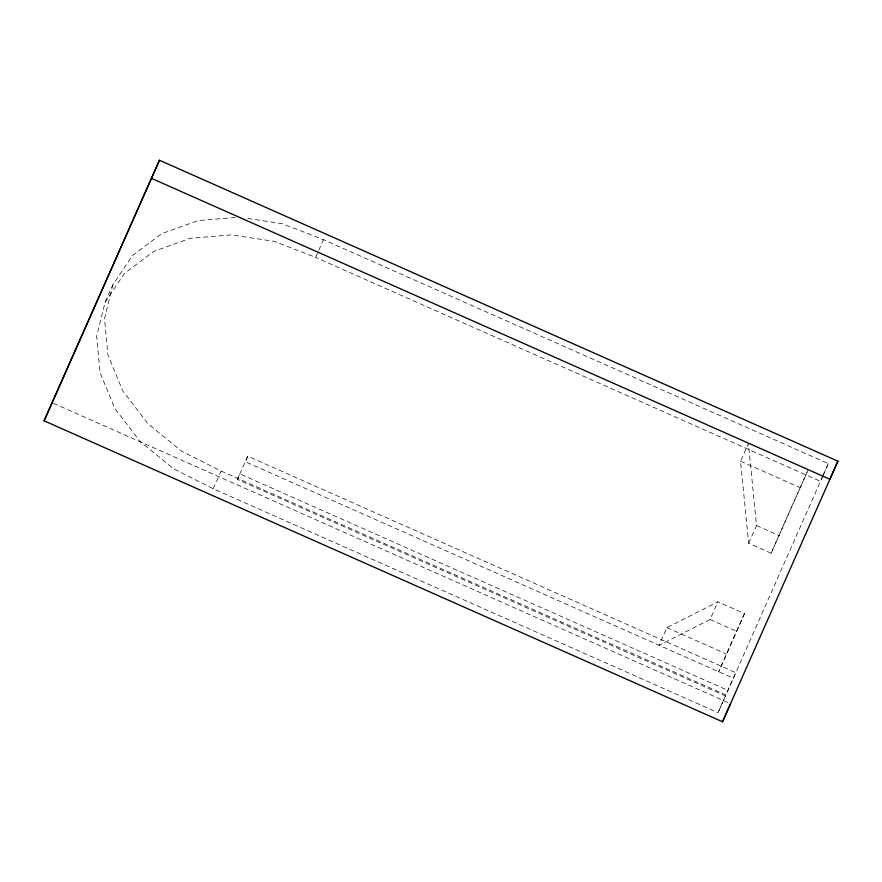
<?xml version="1.0" encoding="UTF-8"?>
<svg xmlns="http://www.w3.org/2000/svg" width="882" height="882" viewBox="0 0 882 882"><rect width="100%" height="100%" fill="white"/><g stroke="black" fill="none" stroke-linecap="round" stroke-linejoin="round"><path stroke-width="0.66" stroke-dasharray="4.41 3.31" d="M235.285 217.49L198.009 220.61L161.472 233.774L132.377 255.67L112.918 284.643L105.035 302.35L96.667 336.251L100.019 372.524L114.825 408.476L139.995 441.397L173.633 468.827L213.224 488.727L718.047 712.667L735.797 672.668L247.71 456.159L237.368 479.444L725.445 695.953L718.047 712.667M112.918 284.643L104.55 318.534L107.902 354.818L122.708 390.759L147.878 423.691L181.516 451.121L221.106 471.021L725.93 694.95L822.189 477.46M237.368 479.444L239.827 473.866L727.915 690.374M247.71 456.159L245.251 461.727L733.328 678.236M744.485 613.585L718.687 671.775L744.485 613.585L717.948 601.811L666.935 627.609L659.052 645.315L710.065 619.517L717.948 601.811M748.653 543.268L756.547 525.562L748.432 443.47L740.538 461.176L748.653 543.268L771.144 553.246L808.066 469.919M771.144 553.246L806.964 472.399M822.741 476.203L828.319 463.601L323.496 239.672L282.174 223.675L245.979 218.174M105.035 302.35L124.494 273.376L153.589 251.48L190.126 238.316L231.393 234.866L274.291 241.381L315.613 257.379L318.237 251.469M318.766 250.29L323.496 239.672M213.224 488.727L221.106 471.021M823.06 475.409L820.436 481.307L315.613 257.379M823.59 474.229L828.319 463.601M740.538 461.176L800.172 487.636M756.547 525.562L779.027 535.539M710.065 619.517L736.602 631.292M666.935 627.609L726.57 654.069M53.405 403.295L730.583 703.682"/><path stroke-width="1.32" d="M44.1 420.813L159.466 160.237L837.9 461.187L722.534 721.763L44.1 420.813L159.466 160.237M837.9 461.187L829.852 479.268L151.417 178.318M722.534 721.763L730.583 703.682"/></g></svg>
